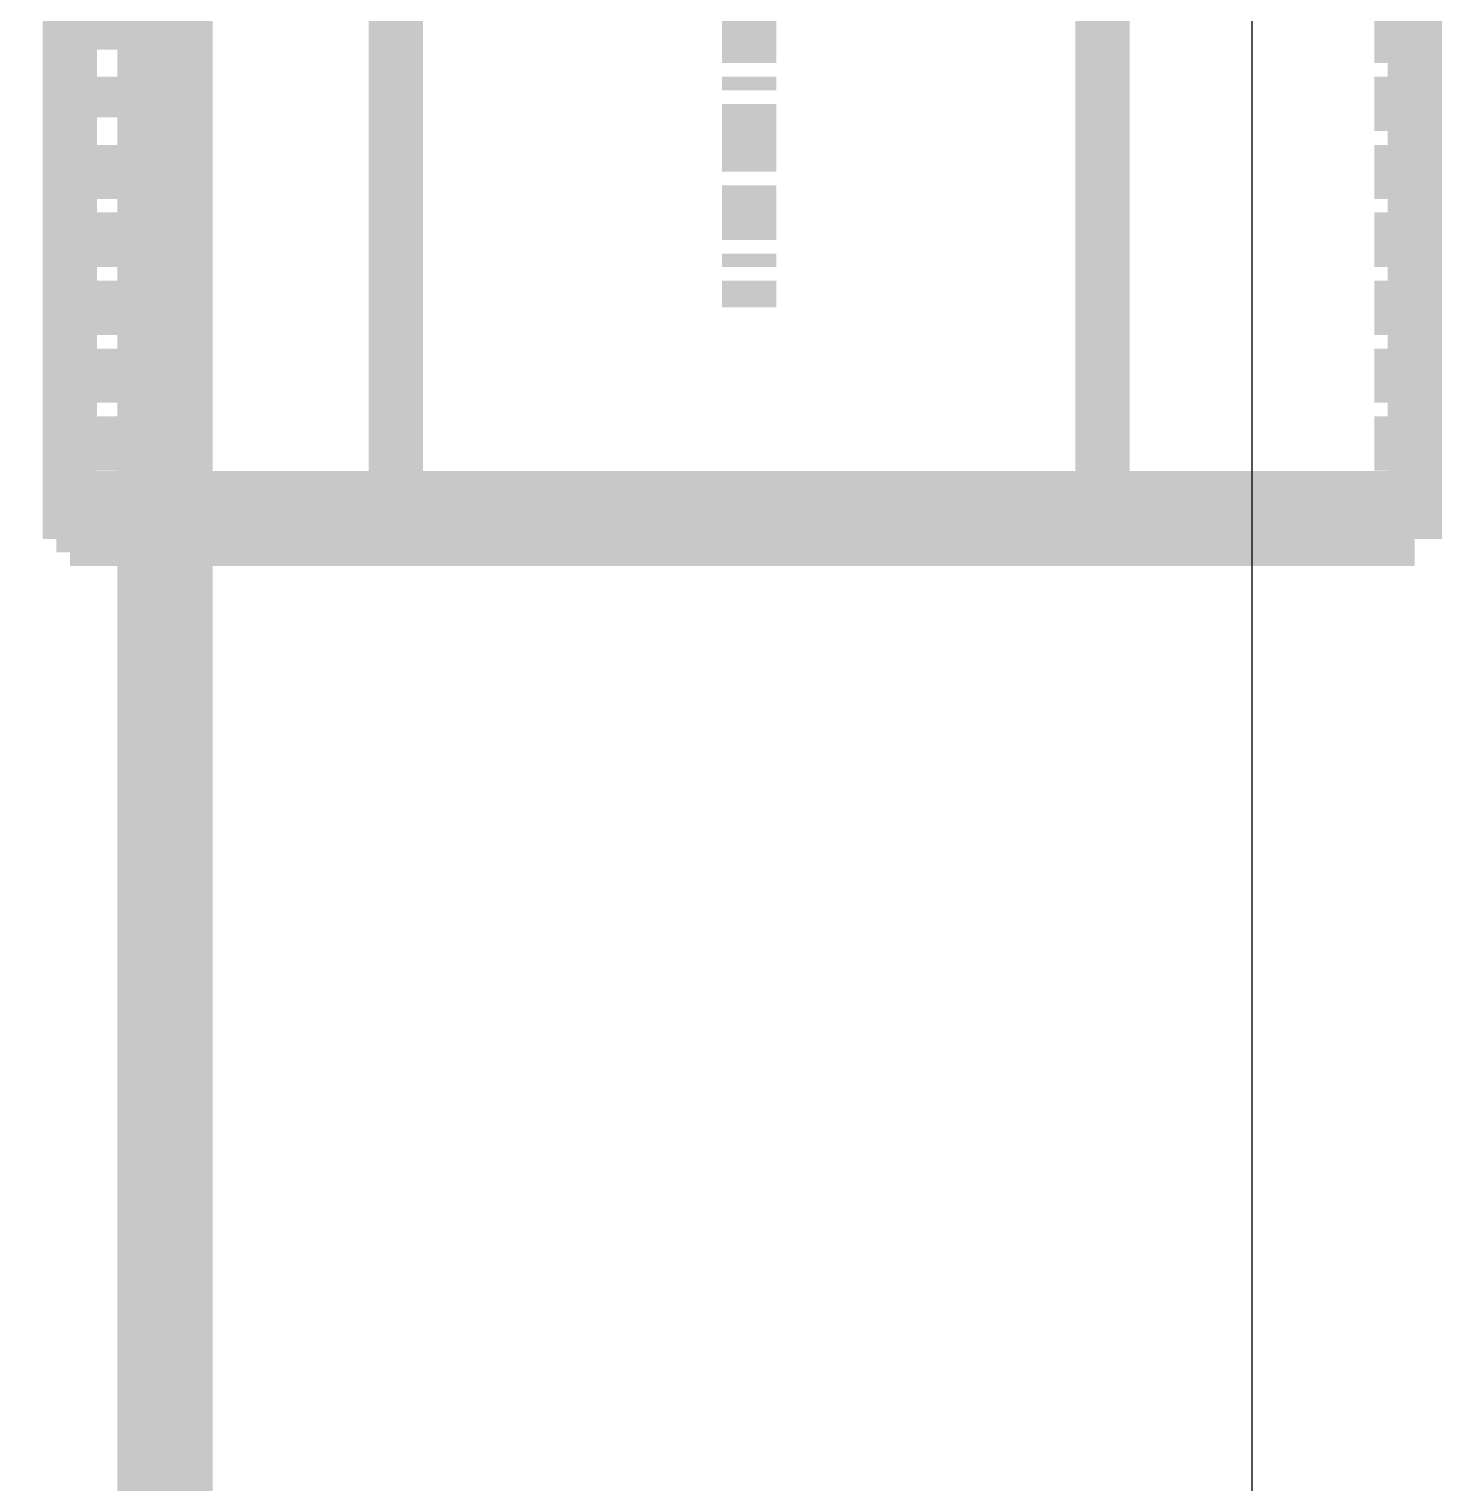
# Model space of a CAD drawing. Extents: x 0.4 to 11.4, y 0.4 to 16.2.
# Drawn here: x 3.2011 to 3.3744, y 8.5886 to 8.767 of the extents above; entities that cross this region are included whole.
import ezdxf

# ---------------------------------------------------------------- set-up
doc = ezdxf.new("R2010")
doc.units = 0
doc.header["$MEASUREMENT"] = 0

msp = doc.modelspace()

# ---------------------------------------------------------------- linework, layer by layer
at = {"color": 0}
for points, const_width in [([(3.21778, 12.6895), (3.21778, 5.34446)], 0.01167), ([(3.20611, 8.70443), (3.20611, 10.3578)], 0.00667), ([(3.33279, 8.70942), (3.33279, 10.3578)], 0.00667), ([(3.3711, 8.70443), (3.3711, 10.3578)], 0.00667), ([(3.2461, 8.70942), (3.2461, 10.3544)], 0.00667), ([(3.28944, 8.76281), (3.28944, 8.76611), (3.28944, 8.76779), (3.28944, 8.77111)], 0.00667), ([(3.20942, 8.76443), (3.20942, 8.76942)], 0.00667), ([(3.36947, 8.76281), (3.36947, 8.76942)], 0.00667), ([(3.20942, 8.75612), (3.20942, 8.76113)], 0.00667), ([(3.28944, 8.75944), (3.28944, 8.76113)], 0.00667), ([(3.36947, 8.75444), (3.36947, 8.76113)], 0.00667), ([(3.28944, 8.74946), (3.28944, 8.75276), (3.28944, 8.75444), (3.28944, 8.75776)], 0.00667), ([(3.20942, 8.7461), (3.20942, 8.75276)], 0.00667), ([(3.36947, 8.7461), (3.36947, 8.75276)], 0.00667), ([(3.28944, 8.7411), (3.28944, 8.74447), (3.28944, 8.7461), (3.28944, 8.74778)], 0.00667), ([(3.20942, 8.73779), (3.20942, 8.74447)], 0.00667), ([(3.36947, 8.73779), (3.36947, 8.74447)], 0.00667), ([(3.28944, 8.73779), (3.28944, 8.73942)], 0.00667), ([(3.20942, 8.72944), (3.20942, 8.73611)], 0.00667), ([(3.28944, 8.73281), (3.28944, 8.73611)], 0.00667), ([(3.36947, 8.72944), (3.36947, 8.73611)], 0.00667), ([(3.20942, 8.72114), (3.20942, 8.72775)], 0.00667), ([(3.36947, 8.72114), (3.36947, 8.72775)], 0.00667), ([(3.20942, 8.71278), (3.20942, 8.71946)], 0.00667), ([(3.36947, 8.71278), (3.36947, 8.71946)], 0.00667), ([(3.20942, 8.70443), (3.20942, 8.7111)], 0.00667), ([(3.36947, 8.70443), (3.36947, 8.7111)], 0.00667), ([(3.20611, 8.70942), (3.3711, 8.70942)], 0.00667), ([(3.3711, 8.70611), (3.20443, 8.70611)], 0.00667), ([(3.3711, 8.70611), (3.20611, 8.70611)], 0.00667), ([(3.20611, 8.70443), (3.3711, 8.70443)], 0.00667)]:
    msp.add_lwpolyline(points, dxfattribs=dict(at, const_width=const_width))
msp.add_lwpolyline([(3.35113, 8.8061), (3.35113, 7.9661)], dxfattribs=at)

doc.saveas('drawing.dxf')
